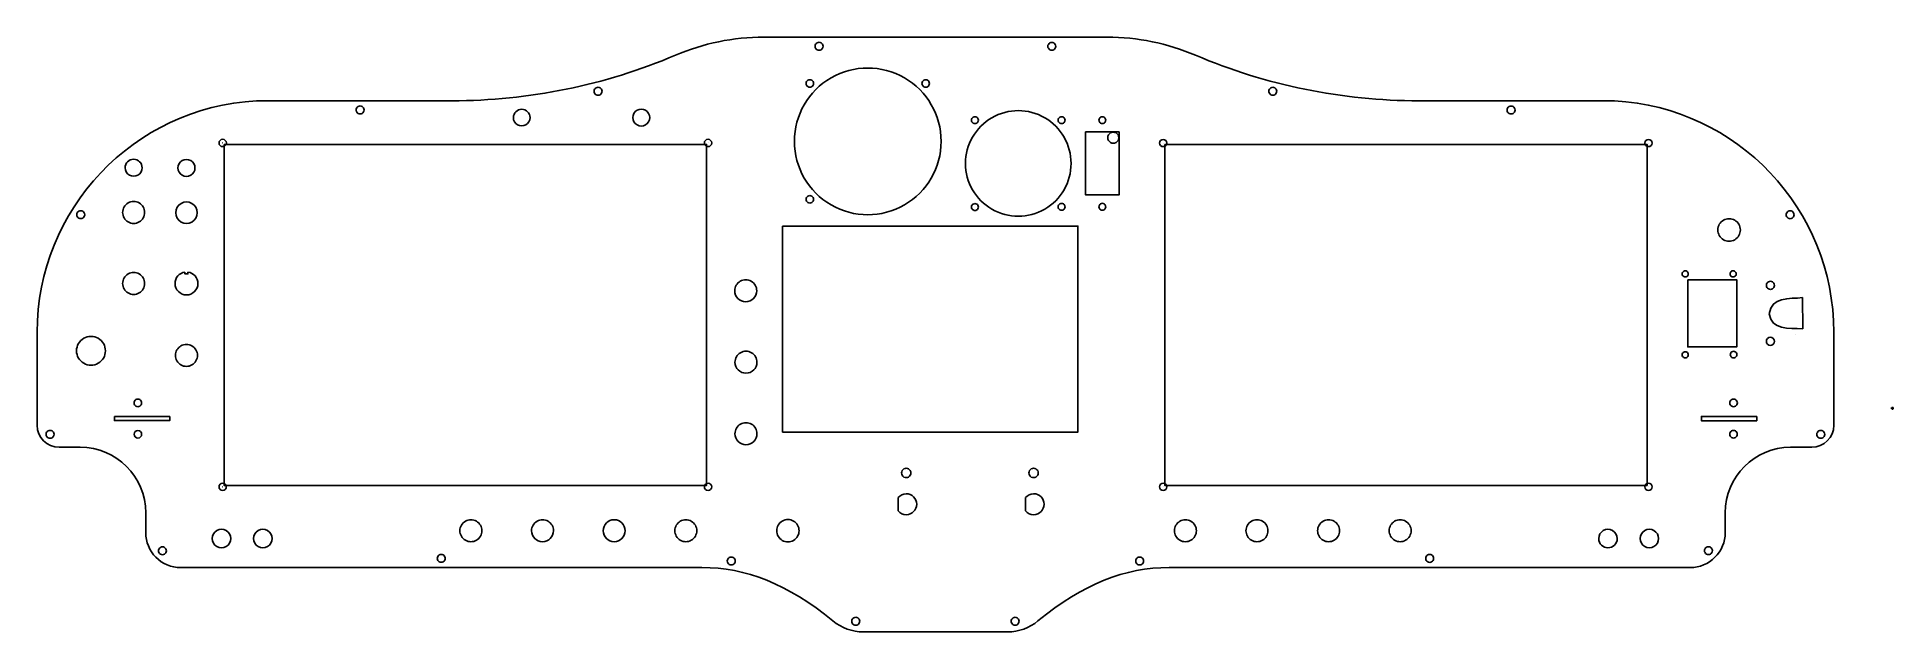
# Model space of a CAD drawing. Extents: x 0 to 1009, y 0 to 323.
import ezdxf

# ---------------------------------------------------------------- set-up
doc = ezdxf.new("R2010")
doc.units = 0
doc.layers.get('0').update_dxf_attribs({"linetype": 'CONTINUOUS'})

msp = doc.modelspace()

# ---------------------------------------------------------------- linework, layer by layer
at = {"color": 7}
for points in [[(581.641294, 323.411786), (395.133169, 323.411786)], [(225.639458, 288.805988), (119.332904, 288.805988)], [(857.441558, 288.805988), (751.135018, 288.805988)], [(0.119063, 162.945635), (0.119063, 112.446295)], [(976.6554, 112.446295), (976.6554, 162.945635)], [(1007.716795, 121.664592), (1008.510545, 121.664592), (1009.304295, 121.664592)], [(1007.716795, 121.664592), (1008.510545, 121.664592), (1009.304295, 121.664592)], [(1007.716795, 121.664592), (1008.510545, 121.664592), (1009.304295, 121.664592)], [(1007.716795, 121.664592), (1008.510545, 121.664592), (1009.304295, 121.664592)], [(1008.510545, 122.458342), (1008.510545, 121.664592), (1008.510545, 120.870842)], [(1008.510545, 122.458342), (1008.510545, 121.664592), (1008.510545, 120.870842)], [(1008.510545, 122.458342), (1008.510545, 121.664592), (1008.510545, 120.870842)], [(1008.510545, 122.458342), (1008.510545, 121.664592), (1008.510545, 120.870842)], [(12.119054, 100.446295), (23.563368, 100.446295)], [(953.211094, 100.446295), (964.655408, 100.446295)], [(59.131782, 64.877865), (59.131782, 54.080886)], [(917.64268, 54.080886), (917.64268, 64.877865)], [(78.129553, 35.083115), (361.396809, 35.083115)], [(615.377653, 35.083115), (898.644909, 35.083115)], [(449.206779, 0.119089), (527.56771, 0.119089)]]:
    msp.add_lwpolyline(points, dxfattribs=at)
at = {"color": 1}
for points in [[(427.306184, 318.422761)], [(553.785061, 318.405624)], [(307.176196, 294.01376)], [(422.11089, 298.235993)], [(485.10789, 298.234994)], [(673.905286, 293.996623)], [(177.842098, 283.811342)], [(803.39901, 283.789625)], [(268.018069, 279.66884)], [(333.113411, 279.66884)], [(511.726505, 278.289991)], [(558.824508, 278.289991)], [(580.959334, 278.295994)], [(100.730647, 265.04228)], [(100.849275, 265.101556)], [(100.908581, 265.101556)], [(100.938234, 265.04228)], [(101.754223, 265.088772), (363.977769, 265.088772), (363.977769, 79.765215), (101.754223, 79.765215)], [(102.958764, 265.876946)], [(364.529699, 265.042898)], [(364.648262, 265.102207)], [(364.707535, 265.102207)], [(364.737172, 265.042898)], [(366.756588, 265.878025)], [(491.470857, 266.746995)], [(569.947822, 271.908151), (588.170131, 271.908151), (588.170131, 237.685842), (569.947822, 237.685842)], [(588.016425, 268.736236)], [(611.911872, 265.023316)], [(612.028299, 265.081573)], [(612.086504, 265.081573)], [(612.115606, 265.023316)], [(612.966214, 265.088772), (875.189761, 265.088772), (875.189761, 79.765215), (612.966214, 79.765215)], [(614.098637, 265.843635)], [(875.71188, 265.023316)], [(875.828306, 265.081573)], [(875.886511, 265.081573)], [(875.915614, 265.023316)], [(877.898644, 265.843635)], [(57.19658, 252.412074)], [(85.903226, 252.325775)], [(562.099783, 254.738992)], [(422.11089, 235.242992)], [(26.00508, 226.902994)], [(58.54844, 228.107002)], [(87.132139, 227.981999)], [(511.726505, 231.069991)], [(558.824508, 231.190001)], [(580.959281, 231.195991)], [(955.086064, 226.881624)], [(925.865957, 218.603997)], [(897.582371, 194.721991)], [(923.582393, 194.721991)], [(58.54844, 189.504286)], [(391.256208, 185.550733)], [(897.305747, 191.517204), (923.91017, 191.517204), (923.91017, 155.006778), (897.305747, 155.006778)], [(942.194611, 190.684597)], [(959.798769, 164.899324)], [(37.2463, 152.907876)], [(942.194611, 160.243107)], [(87.255086, 150.402779)], [(391.375032, 146.698613)], [(897.582371, 150.721997)], [(923.942304, 150.846988)], [(56.901128, 124.581005)], [(920.132552, 124.581198)], [(42.131787, 117.185768), (72.222873, 117.185768), (72.222873, 114.93468), (42.131787, 114.93468)], [(934.761751, 117.200624), (904.671332, 117.200624), (904.671332, 114.920204), (934.761751, 114.920204)], [(9.34208, 107.500994)], [(56.918537, 107.539457)], [(391.36302, 107.846495)], [(920.115169, 107.53965)], [(971.749073, 107.480624)], [(475.053077, 86.494988)], [(544.29308, 86.494988)], [(100.724659, 78.142944)], [(100.843222, 78.202252)], [(100.902495, 78.202252)], [(100.932131, 78.142944)], [(102.951548, 78.97807)], [(364.529659, 78.142944)], [(364.648222, 78.202252)], [(364.707495, 78.202252)], [(364.737132, 78.142944)], [(366.756549, 78.97807)], [(472.501039, 75.182733)], [(541.742048, 75.182733)], [(611.911872, 78.123324)], [(612.028299, 78.181581)], [(612.086504, 78.181581)], [(612.115606, 78.123324)], [(614.098637, 78.943643)], [(875.711933, 78.123324)], [(875.828359, 78.181581)], [(875.886564, 78.181581)], [(875.915667, 78.123324)], [(877.898697, 78.943643)], [(105.327507, 50.855086)], [(127.844771, 50.855324)], [(241.847476, 55.083895)], [(280.790021, 55.083895)], [(319.732533, 55.083895)], [(358.675046, 55.083895)], [(414.251625, 55.099982)], [(630.207925, 55.083895)], [(669.116995, 55.083895)], [(708.026117, 55.083895)], [(746.93516, 55.083895)], [(858.924202, 50.839105)], [(881.441812, 50.83982)], [(70.375904, 44.173008)], [(910.687076, 44.266353)], [(221.906904, 40.072998)], [(379.541061, 38.650677)], [(601.522059, 38.650624)], [(759.155068, 40.061621)], [(447.210074, 5.872983)], [(533.853072, 5.872612)]]:
    msp.add_lwpolyline(points, close=True, dxfattribs=at)
for points in [[(100.967872, 265.879538), (100.960452, 265.879538)], [(364.766794, 265.880618), (364.759378, 265.880618)], [(612.144695, 265.846182), (612.137412, 265.846182)], [(875.944703, 265.846182), (875.93742, 265.846182)], [(82.086768, 195.675147), (82.086768, 194.722192), (80.474656, 194.722192), (80.474656, 195.675673)], [(959.798769, 164.899324), (959.637876, 181.816888)], [(100.961754, 78.980663), (100.954338, 78.980663)], [(364.766754, 78.980663), (364.759338, 78.980663)], [(537.324274, 73.08342), (537.324274, 65.91495)], [(612.144695, 78.94619), (612.137412, 78.94619)], [(875.944756, 78.94619), (875.937473, 78.94619)]]:
    msp.add_lwpolyline(points, dxfattribs=at)
at = {"color": 7}
for points in [[(405.286766, 220.702124), (565.775499, 220.702124), (565.775499, 108.741387), (405.286766, 108.741387)], [(906.505442, 194.88281)], [(956.001866, 161.668113), (956.001866, 161.668113), (956.001866, 161.668113), (956.001866, 161.668113), (956.001866, 161.668113), (956.001866, 161.668113)]]:
    msp.add_lwpolyline(points, close=True, dxfattribs=at)
for points in [[(395.133169, 323.411786), (378.598541, 323.411785), (362.234401, 320.070692), (347.023134, 313.589083)], [(629.751328, 313.589083), (614.540061, 320.070692), (598.175921, 323.411785), (581.641294, 323.411786)], [(225.639458, 288.805988), (267.35703, 288.805988), (308.644457, 297.235707), (347.023134, 313.589083)], [(629.751328, 313.589083), (668.13001, 297.235705), (709.417441, 288.805987), (751.135018, 288.805988)], [(119.332904, 288.805988), (52.472794, 285.176772), (0.119062, 229.904171), (0.119062, 162.945634)], [(976.6554, 162.945634), (976.6554, 229.904171), (924.301669, 285.176772), (857.441558, 288.805988)], [(0.119062, 112.446295), (0.119063, 105.818881), (5.491641, 100.446299), (12.119054, 100.446295)], [(964.655408, 100.446295), (971.282822, 100.446299), (976.6554, 105.818881), (976.6554, 112.446295)], [(59.131782, 64.877865), (59.131785, 84.521762), (43.207265, 100.446289), (23.563368, 100.446295)], [(953.211094, 100.446295), (933.567198, 100.446289), (917.642677, 84.521762), (917.64268, 64.877865)], [(59.131782, 54.080886), (59.131779, 49.042363), (61.133323, 44.210204), (64.696097, 40.64743)], [(912.078366, 40.64743), (915.64114, 44.210204), (917.642684, 49.042363), (917.64268, 54.080886)], [(64.696097, 40.64743), (68.258871, 37.084656), (73.09103, 35.083112), (78.129553, 35.083115)], [(898.644909, 35.083115), (903.683432, 35.083112), (908.515592, 37.084656), (912.078366, 40.64743)], [(361.396809, 35.083115), (385.203541, 35.083115), (408.108388, 26.275903), (432.657515, 6.056868)], [(544.116948, 6.056868), (568.666074, 26.275903), (591.570921, 35.083115), (615.377653, 35.083115)], [(432.657515, 6.056868), (437.318327, 2.21815), (443.168656, 0.119086), (449.206779, 0.119089)], [(527.56771, 0.119089), (533.605824, 0.119092), (539.456143, 2.218155), (544.116948, 6.056868)]]:
    msp.add_open_spline(points, degree=3, dxfattribs=at)
at = {"color": 1}
for points in [[(424.051747, 320.302637), (423.379815, 319.914505), (422.967141, 319.19749), (422.969796, 318.422761)], [(422.969796, 318.422761), (422.967141, 317.648031), (423.379815, 316.931016), (424.051747, 316.542885)], [(426.224233, 320.302637), (425.552301, 320.690768), (424.723679, 320.690768), (424.051747, 320.302637)], [(424.051747, 316.542885), (424.723679, 316.154753), (425.552301, 316.154753), (426.224233, 316.542885)], [(427.306184, 318.422761), (427.308839, 319.19749), (426.896165, 319.914505), (426.224233, 320.302637)], [(426.224233, 316.542885), (426.896165, 316.931016), (427.308839, 317.648031), (427.306184, 318.422761)], [(550.551269, 320.27309), (549.88343, 319.887423), (549.473597, 319.175034), (549.47693, 318.405624)], [(549.47693, 318.405624), (549.473597, 317.636214), (549.88343, 316.923825), (550.551269, 316.538158)], [(552.710722, 320.27309), (552.042883, 320.658758), (551.219108, 320.658758), (550.551269, 320.27309)], [(550.551269, 316.538158), (551.219108, 316.15249), (552.042883, 316.15249), (552.710722, 316.538158)], [(553.785061, 318.405624), (553.788394, 319.175034), (553.378562, 319.887423), (552.710722, 320.27309)], [(552.710722, 316.538158), (553.378562, 316.923825), (553.788394, 317.636214), (553.785061, 318.405624)], [(431.657092, 301.280489), (443.994721, 308.403622), (459.195307, 308.403622), (471.532936, 301.280489)], [(303.921759, 295.893636), (303.249827, 295.505505), (302.837153, 294.78849), (302.839808, 294.01376)], [(302.839808, 294.01376), (302.837153, 293.239031), (303.249827, 292.522016), (303.921759, 292.133884)], [(306.094245, 295.893636), (305.422313, 296.281768), (304.593691, 296.281768), (303.921759, 295.893636)], [(307.176196, 294.01376), (307.178851, 294.78849), (306.766177, 295.505505), (306.094245, 295.893636)], [(306.094245, 292.133884), (306.766177, 292.522016), (307.178851, 293.239031), (307.176196, 294.01376)], [(411.71917, 266.746995), (411.71917, 280.993262), (419.319463, 294.157355), (431.657092, 301.280489)], [(418.067082, 298.235993), (418.067082, 298.958349), (418.452455, 299.625835), (419.078034, 299.987013)], [(419.078034, 296.484973), (418.452455, 296.846151), (418.067082, 297.513636), (418.067082, 298.235993)], [(419.078034, 299.987013), (419.703613, 300.348191), (420.474359, 300.348191), (421.099938, 299.987013)], [(421.099938, 296.484973), (420.474359, 296.123795), (419.703613, 296.123795), (419.078034, 296.484973)], [(421.099938, 299.987013), (421.725517, 299.625835), (422.11089, 298.958349), (422.11089, 298.235993)], [(422.11089, 298.235993), (422.11089, 297.513636), (421.725517, 296.846151), (421.099938, 296.484973)], [(471.532936, 301.280489), (483.870565, 294.157355), (491.470857, 280.993262), (491.470857, 266.746995)], [(481.064083, 298.234994), (481.064083, 298.95735), (481.449456, 299.624835), (482.075035, 299.986014)], [(482.075035, 296.483974), (481.449456, 296.845152), (481.064083, 297.512637), (481.064083, 298.234994)], [(482.075035, 299.986014), (482.700614, 300.347192), (483.471359, 300.347192), (484.096939, 299.986014)], [(484.096939, 296.483974), (483.471359, 296.122795), (482.700614, 296.122795), (482.075035, 296.483974)], [(484.096939, 299.986014), (484.722518, 299.624835), (485.10789, 298.95735), (485.10789, 298.234994)], [(485.10789, 298.234994), (485.10789, 297.512637), (484.722518, 296.845152), (484.096939, 296.483974)], [(670.671494, 295.86409), (670.003654, 295.478423), (669.593822, 294.766033), (669.597155, 293.996623)], [(669.597155, 293.996623), (669.593822, 293.227214), (670.003654, 292.514824), (670.671494, 292.129157)], [(672.830947, 295.86409), (672.163108, 296.249757), (671.339333, 296.249757), (670.671494, 295.86409)], [(673.905286, 293.996623), (673.908618, 294.766033), (673.498786, 295.478423), (672.830947, 295.86409)], [(672.830947, 292.129157), (673.498786, 292.514824), (673.908618, 293.227214), (673.905286, 293.996623)], [(174.589364, 285.690074), (173.918254, 285.30245), (173.505176, 284.58617), (173.505902, 283.811342)], [(173.505902, 283.811342), (173.505176, 283.036515), (173.918254, 282.320234), (174.589364, 281.932611)], [(176.758636, 285.690074), (176.087526, 286.077697), (175.260474, 286.077697), (174.589364, 285.690074)], [(177.842098, 283.811342), (177.842824, 284.58617), (177.429746, 285.30245), (176.758636, 285.690074)], [(176.758636, 281.932611), (177.429746, 282.320234), (177.842824, 283.036515), (177.842098, 283.811342)], [(258.953445, 279.66884), (258.953445, 282.171967), (260.98263, 284.201152), (263.485757, 284.201152)], [(263.485757, 284.201152), (265.988884, 284.201152), (268.018069, 282.171967), (268.018069, 279.66884)], [(303.921759, 292.133884), (304.593691, 291.745753), (305.422313, 291.745753), (306.094245, 292.133884)], [(323.873411, 279.66884), (323.873411, 281.319408), (324.753978, 282.844594), (326.183411, 283.669878)], [(326.183411, 283.669878), (327.612844, 284.495162), (329.373978, 284.495162), (330.803411, 283.669878)], [(330.803411, 283.669878), (332.232844, 282.844594), (333.113411, 281.319408), (333.113411, 279.66884)], [(519.050109, 279.593733), (527.929852, 284.720455), (538.870148, 284.720455), (547.749891, 279.593733)], [(670.671494, 292.129157), (671.339333, 291.74349), (672.163108, 291.74349), (672.830947, 292.129157)], [(800.165218, 285.657092), (799.497379, 285.271425), (799.087547, 284.559035), (799.090879, 283.789625)], [(799.090879, 283.789625), (799.087547, 283.020216), (799.497379, 282.307826), (800.165218, 281.922159)], [(802.324671, 285.657092), (801.656832, 286.042759), (800.833057, 286.042759), (800.165218, 285.657092)], [(803.39901, 283.789625), (803.402343, 284.559035), (802.992511, 285.271425), (802.324671, 285.657092)], [(802.324671, 281.922159), (802.992511, 282.307826), (803.402343, 283.020216), (803.39901, 283.789625)], [(174.589364, 281.932611), (175.260474, 281.544988), (176.087526, 281.544988), (176.758636, 281.932611)], [(261.219601, 275.743743), (259.817299, 276.553363), (258.953445, 278.049601), (258.953445, 279.66884)], [(265.751913, 275.743743), (264.349611, 274.934123), (262.621903, 274.934123), (261.219601, 275.743743)], [(268.018069, 279.66884), (268.018069, 278.049601), (267.154215, 276.553363), (265.751913, 275.743743)], [(326.183411, 275.667803), (324.753978, 276.493087), (323.873411, 278.018273), (323.873411, 279.66884)], [(330.803411, 275.667803), (329.373978, 274.842519), (327.612844, 274.842519), (326.183411, 275.667803)], [(333.113411, 279.66884), (333.113411, 278.018273), (332.232844, 276.493087), (330.803411, 275.667803)], [(504.700217, 254.738992), (504.700217, 264.992437), (510.170365, 274.46701), (519.050109, 279.593733)], [(507.97745, 278.289991), (507.97745, 278.959695), (508.334733, 279.578527), (508.914714, 279.913379)], [(508.914714, 276.666602), (508.334733, 277.001454), (507.97745, 277.620287), (507.97745, 278.289991)], [(508.914714, 279.913379), (509.494695, 280.248232), (510.20926, 280.248232), (510.789241, 279.913379)], [(510.789241, 276.666602), (510.20926, 276.33175), (509.494695, 276.33175), (508.914714, 276.666602)], [(510.789241, 279.913379), (511.369222, 279.578527), (511.726505, 278.959695), (511.726505, 278.289991)], [(511.726505, 278.289991), (511.726505, 277.620287), (511.369222, 277.001454), (510.789241, 276.666602)], [(547.749891, 279.593733), (556.629635, 274.46701), (562.099783, 264.992437), (562.099783, 254.738992)], [(555.075453, 278.289991), (555.075453, 278.959695), (555.432736, 279.578527), (556.012717, 279.913379)], [(556.012717, 276.666602), (555.432736, 277.001454), (555.075453, 277.620287), (555.075453, 278.289991)], [(556.012717, 279.913379), (556.592697, 280.248232), (557.307263, 280.248232), (557.887244, 279.913379)], [(557.887244, 276.666602), (557.307263, 276.33175), (556.592697, 276.33175), (556.012717, 276.666602)], [(557.887244, 279.913379), (558.467225, 279.578527), (558.824508, 278.959695), (558.824508, 278.289991)], [(558.824508, 278.289991), (558.824508, 277.620287), (558.467225, 277.001454), (557.887244, 276.666602)], [(577.212721, 278.295994), (577.212721, 278.965262), (577.569771, 279.583691), (578.149374, 279.918325)], [(578.149374, 276.673663), (577.569771, 277.008297), (577.212721, 277.626726), (577.212721, 278.295994)], [(578.149374, 279.918325), (578.728977, 280.252959), (579.443078, 280.252959), (580.022681, 279.918325)], [(580.022681, 276.673663), (579.443078, 276.339029), (578.728977, 276.339029), (578.149374, 276.673663)], [(580.022681, 279.918325), (580.602284, 279.583691), (580.959334, 278.965262), (580.959334, 278.295994)], [(580.959334, 278.295994), (580.959334, 277.626726), (580.602284, 277.008297), (580.022681, 276.673663)], [(800.165218, 281.922159), (800.833057, 281.536492), (801.656832, 281.536492), (802.324671, 281.922159)], [(98.973383, 265.876946), (98.973382, 266.40515), (99.183326, 266.911721), (99.557028, 267.285218)], [(99.55703, 264.468679), (99.183328, 264.842174), (98.973384, 265.348743), (98.973383, 265.876946)], [(99.557028, 267.285218), (99.930731, 267.658714), (100.43758, 267.868542), (100.966075, 267.868541)], [(100.966075, 263.885357), (100.437581, 263.885356), (99.930732, 264.095183), (99.55703, 264.468679)], [(100.966075, 267.868541), (101.49457, 267.868541), (102.001419, 267.658713), (102.37512, 267.285217)], [(102.958764, 265.876946), (102.958763, 264.777022), (102.066606, 263.885357), (100.966075, 263.885357)], [(102.37512, 267.285217), (102.748822, 266.91172), (102.958765, 266.40515), (102.958764, 265.876946)], [(362.773404, 265.878025), (362.773403, 266.40652), (362.983231, 266.91337), (363.356727, 267.287073)], [(363.356729, 264.468981), (362.983233, 264.842682), (362.773405, 265.349531), (362.773404, 265.878025)], [(363.356727, 267.287073), (363.730224, 267.660776), (364.236794, 267.870719), (364.764998, 267.870718)], [(364.764998, 263.885337), (364.236795, 263.885337), (363.730226, 264.095279), (363.356729, 264.468981)], [(364.764998, 267.870718), (365.293201, 267.870718), (365.79977, 267.660775), (366.173266, 267.287072)], [(366.756588, 265.878025), (366.756587, 264.777494), (365.864922, 263.885337), (364.764998, 263.885337)], [(366.173266, 267.287072), (366.546762, 266.913369), (366.756589, 266.40652), (366.756588, 265.878025)], [(431.657092, 232.213502), (419.319463, 239.336635), (411.71917, 252.500728), (411.71917, 266.746995)], [(491.470857, 266.746995), (491.470857, 252.500728), (483.870565, 239.336635), (471.532936, 232.213502)], [(582.016425, 268.736236), (582.016425, 269.808033), (582.588221, 270.798414), (583.516425, 271.334312)], [(583.516425, 266.13816), (582.588221, 266.674058), (582.016425, 267.664439), (582.016425, 268.736236)], [(583.516425, 271.334312), (584.444628, 271.870211), (585.588222, 271.870211), (586.516425, 271.334312)], [(586.516425, 266.13816), (585.588222, 265.602261), (584.444628, 265.602261), (583.516425, 266.13816)], [(586.516425, 271.334312), (587.444628, 270.798414), (588.016425, 269.808033), (588.016425, 268.736236)], [(588.016425, 268.736236), (588.016425, 267.664439), (587.444628, 266.674058), (586.516425, 266.13816)], [(610.187222, 265.843635), (610.187221, 266.36276), (610.393268, 266.860623), (610.760035, 267.2277)], [(610.760037, 264.459574), (610.393271, 264.82665), (610.187223, 265.324511), (610.187222, 265.843635)], [(610.760035, 267.2277), (611.126802, 267.594777), (611.624244, 267.800998), (612.142931, 267.800997)], [(612.142931, 263.886279), (611.624245, 263.886278), (611.126804, 264.092499), (610.760037, 264.459574)], [(612.142931, 267.800997), (612.661617, 267.800997), (613.159059, 267.594776), (613.525825, 267.227699)], [(614.098637, 265.843635), (614.098635, 264.762617), (613.223036, 263.886279), (612.142931, 263.886279)], [(613.525825, 267.227699), (613.892591, 266.860622), (614.098637, 266.36276), (614.098637, 265.843635)], [(873.98723, 265.843635), (873.987229, 266.36276), (874.193276, 266.860623), (874.560043, 267.2277)], [(874.560045, 264.459574), (874.193278, 264.82665), (873.987231, 265.324511), (873.98723, 265.843635)], [(874.560043, 267.2277), (874.92681, 267.594777), (875.424252, 267.800998), (875.942939, 267.800997)], [(875.942939, 263.886279), (875.424253, 263.886278), (874.926811, 264.092499), (874.560045, 264.459574)], [(875.942939, 267.800997), (876.461625, 267.800997), (876.959067, 267.594776), (877.325833, 267.227699)], [(877.898644, 265.843635), (877.898643, 264.762617), (877.023044, 263.886279), (875.942939, 263.886279)], [(877.325833, 267.227699), (877.692599, 266.860622), (877.898645, 266.36276), (877.898644, 265.843635)], [(47.950488, 252.412074), (47.950488, 254.965311), (50.020296, 257.035119), (52.573534, 257.035119)], [(50.262011, 248.408399), (48.831636, 249.234227), (47.950488, 250.760419), (47.950488, 252.412074)], [(52.573534, 257.035119), (55.126771, 257.035119), (57.196579, 254.965311), (57.19658, 252.412074)], [(57.19658, 252.412074), (57.19658, 250.760419), (56.315432, 249.234227), (54.885057, 248.408399)], [(76.657134, 252.325775), (76.657134, 253.97743), (77.538282, 255.503622), (78.968657, 256.32945)], [(78.968657, 248.3221), (77.538282, 249.147928), (76.657134, 250.67412), (76.657134, 252.325775)], [(78.968657, 256.32945), (80.399032, 257.155277), (82.161327, 257.155277), (83.591703, 256.32945)], [(83.591703, 256.32945), (85.022078, 255.503622), (85.903226, 253.97743), (85.903226, 252.325775)], [(85.903226, 252.325775), (85.903226, 250.67412), (85.022078, 249.147928), (83.591703, 248.3221)], [(519.050109, 229.884251), (510.170365, 235.010973), (504.700217, 244.485547), (504.700217, 254.738992)], [(562.099783, 254.738992), (562.099783, 244.485547), (556.629635, 235.010973), (547.749891, 229.884251)], [(54.885057, 248.408399), (53.454681, 247.582572), (51.692386, 247.582572), (50.262011, 248.408399)], [(83.591703, 248.3221), (82.161327, 247.496273), (80.399032, 247.496273), (78.968657, 248.3221)], [(46.598628, 228.107002), (46.598628, 230.24163), (47.737439, 232.214108), (49.586081, 233.281422)], [(49.586081, 233.281422), (51.434723, 234.348736), (53.712344, 234.348736), (55.560987, 233.281422)], [(55.560987, 233.281422), (57.409629, 232.214108), (58.54844, 230.24163), (58.54844, 228.107002)], [(75.428221, 227.981999), (75.428221, 230.072705), (76.543598, 232.004597), (78.3542, 233.04995)], [(78.3542, 233.04995), (80.164803, 234.095303), (82.395557, 234.095303), (84.20616, 233.04995)], [(84.20616, 233.04995), (86.016762, 232.004597), (87.132139, 230.072705), (87.132139, 227.981999)], [(418.067082, 235.242992), (418.067082, 235.965348), (418.452455, 236.632833), (419.078034, 236.994012)], [(419.078034, 233.491972), (418.452455, 233.85315), (418.067082, 234.520635), (418.067082, 235.242992)], [(419.078034, 236.994012), (419.703613, 237.35519), (420.474359, 237.35519), (421.099938, 236.994012)], [(421.099938, 233.491972), (420.474359, 233.130793), (419.703613, 233.130793), (419.078034, 233.491972)], [(421.099938, 236.994012), (421.725517, 236.632833), (422.11089, 235.965348), (422.11089, 235.242992)], [(422.11089, 235.242992), (422.11089, 234.520635), (421.725517, 233.85315), (421.099938, 233.491972)], [(471.532936, 232.213502), (459.195307, 225.090368), (443.994721, 225.090368), (431.657092, 232.213502)], [(507.97745, 231.069991), (507.97745, 231.739695), (508.334733, 232.358528), (508.914714, 232.69338)], [(508.914714, 232.69338), (509.494695, 233.028232), (510.20926, 233.028232), (510.789241, 232.69338)], [(510.789241, 232.69338), (511.369222, 232.358528), (511.726505, 231.739695), (511.726505, 231.069991)], [(555.075453, 231.190001), (555.075453, 231.859705), (555.432736, 232.478537), (556.012717, 232.813389)], [(556.012717, 232.813389), (556.592697, 233.148241), (557.307263, 233.148241), (557.887244, 232.813389)], [(557.887244, 232.813389), (558.467225, 232.478537), (558.824508, 231.859705), (558.824508, 231.190001)], [(577.212668, 231.195991), (577.212668, 231.865259), (577.569718, 232.483688), (578.149321, 232.818322)], [(578.149321, 232.818322), (578.728924, 233.152956), (579.443025, 233.152956), (580.022628, 232.818322)], [(580.022628, 232.818322), (580.602231, 232.483688), (580.959281, 231.865259), (580.959281, 231.195991)], [(22.75296, 228.780607), (22.082154, 228.393317), (21.66892, 227.677575), (21.66892, 226.902994)], [(21.66892, 226.902994), (21.66892, 226.128414), (22.082154, 225.412672), (22.75296, 225.025381)], [(24.92104, 228.780607), (24.250234, 229.167898), (23.423766, 229.167898), (22.75296, 228.780607)], [(22.75296, 225.025381), (23.423766, 224.638091), (24.250234, 224.638091), (24.92104, 225.025381)], [(26.00508, 226.902994), (26.00508, 227.677575), (25.591846, 228.393317), (24.92104, 228.780607)], [(24.92104, 225.025381), (25.591846, 225.412672), (26.00508, 226.128414), (26.00508, 226.902994)], [(49.586081, 222.932582), (47.737439, 223.999896), (46.598628, 225.972374), (46.598628, 228.107002)], [(55.560987, 222.932582), (53.712344, 221.865268), (51.434723, 221.865268), (49.586081, 222.932582)], [(58.54844, 228.107002), (58.54844, 225.972374), (57.409629, 223.999896), (55.560987, 222.932582)], [(78.3542, 222.914049), (76.543598, 223.959402), (75.428221, 225.891294), (75.428221, 227.981999)], [(84.20616, 222.914049), (82.395557, 221.868696), (80.164803, 221.868696), (78.3542, 222.914049)], [(87.132139, 227.981999), (87.132139, 225.891294), (86.016762, 223.959402), (84.20616, 222.914049)], [(508.914714, 229.446603), (508.334733, 229.781455), (507.97745, 230.400287), (507.97745, 231.069991)], [(510.789241, 229.446603), (510.20926, 229.111751), (509.494695, 229.111751), (508.914714, 229.446603)], [(511.726505, 231.069991), (511.726505, 230.400287), (511.369222, 229.781455), (510.789241, 229.446603)], [(547.749891, 229.884251), (538.870148, 224.757528), (527.929852, 224.757528), (519.050109, 229.884251)], [(556.012717, 229.566613), (555.432736, 229.901465), (555.075453, 230.520297), (555.075453, 231.190001)], [(557.887244, 229.566613), (557.307263, 229.23176), (556.592697, 229.23176), (556.012717, 229.566613)], [(558.824508, 231.190001), (558.824508, 230.520297), (558.467225, 229.901465), (557.887244, 229.566613)], [(578.149321, 229.57366), (577.569718, 229.908294), (577.212668, 230.526723), (577.212668, 231.195991)], [(580.022628, 229.57366), (579.443025, 229.239026), (578.728924, 229.239026), (578.149321, 229.57366)], [(580.959281, 231.195991), (580.959281, 230.526723), (580.602231, 229.908294), (580.022628, 229.57366)], [(913.618024, 218.603997), (913.618024, 220.791879), (914.785245, 222.813566), (916.680007, 223.907508)], [(916.680007, 223.907508), (918.574769, 225.001449), (920.909212, 225.001449), (922.803974, 223.907508)], [(922.803974, 223.907508), (924.698735, 222.813566), (925.865957, 220.791879), (925.865957, 218.603997)], [(951.852272, 228.74909), (951.184432, 228.363423), (950.7746, 227.651034), (950.777933, 226.881624)], [(950.777933, 226.881624), (950.7746, 226.112214), (951.184432, 225.399825), (951.852272, 225.014157)], [(954.011725, 228.74909), (953.343886, 229.134757), (952.520111, 229.134757), (951.852272, 228.74909)], [(951.852272, 225.014157), (952.520111, 224.62849), (953.343886, 224.62849), (954.011725, 225.014157)], [(955.086064, 226.881624), (955.089397, 227.651034), (954.679564, 228.363423), (954.011725, 228.74909)], [(954.011725, 225.014157), (954.679564, 225.399825), (955.089397, 226.112214), (955.086064, 226.881624)], [(916.680007, 213.300486), (914.785245, 214.394427), (913.618024, 216.416114), (913.618024, 218.603997)], [(922.803974, 213.300486), (920.909212, 212.206544), (918.574769, 212.206544), (916.680007, 213.300486)], [(925.865957, 218.603997), (925.865957, 216.416114), (924.698735, 214.394427), (922.803974, 213.300486)], [(46.598628, 189.504286), (46.598628, 191.638914), (47.737439, 193.611392), (49.586081, 194.678706)], [(49.586081, 194.678706), (51.434723, 195.74602), (53.712344, 195.74602), (55.560987, 194.678706)], [(55.560987, 194.678706), (57.409629, 193.611392), (58.54844, 191.638914), (58.54844, 189.504286)], [(80.474656, 195.675673), (77.377443, 195.271054), (75.060395, 192.631658), (75.059416, 189.507064)], [(87.500952, 189.507064), (87.499778, 192.631105), (85.183363, 195.270069), (82.086768, 195.675147)], [(382.293849, 190.725153), (384.142492, 191.792468), (386.420113, 191.792468), (388.268755, 190.725153)], [(894.261634, 194.721991), (894.261634, 195.315183), (894.578099, 195.863316), (895.091818, 196.159912)], [(895.091818, 193.284069), (894.578099, 193.580665), (894.261634, 194.128798), (894.261634, 194.721991)], [(895.091818, 196.159912), (895.605538, 196.456509), (896.238467, 196.456509), (896.752187, 196.159912)], [(896.752187, 193.284069), (896.238467, 192.987473), (895.605538, 192.987473), (895.091818, 193.284069)], [(896.752187, 196.159912), (897.265907, 195.863316), (897.582371, 195.315183), (897.582371, 194.721991)], [(897.582371, 194.721991), (897.582371, 194.128798), (897.265907, 193.580665), (896.752187, 193.284069)], [(920.261656, 194.721991), (920.261656, 195.315183), (920.578121, 195.863316), (921.09184, 196.159912)], [(921.09184, 193.284069), (920.578121, 193.580665), (920.261656, 194.128798), (920.261656, 194.721991)], [(921.09184, 196.159912), (921.60556, 196.456509), (922.238489, 196.456509), (922.752209, 196.159912)], [(922.752209, 193.284069), (922.238489, 192.987473), (921.60556, 192.987473), (921.09184, 193.284069)], [(922.752209, 196.159912), (923.265929, 195.863316), (923.582393, 195.315183), (923.582393, 194.721991)], [(923.582393, 194.721991), (923.582393, 194.128798), (923.265929, 193.580665), (922.752209, 193.284069)], [(49.586081, 184.329865), (47.737439, 185.39718), (46.598628, 187.369657), (46.598628, 189.504286)], [(55.560987, 184.329865), (53.712344, 183.262551), (51.434723, 183.262551), (49.586081, 184.329865)], [(58.54844, 189.504286), (58.54844, 187.369657), (57.409629, 185.39718), (55.560987, 184.329865)], [(75.059416, 189.507064), (75.059431, 186.070249), (77.844547, 183.284161), (81.280172, 183.284135)], [(81.280172, 183.284135), (84.715807, 183.284148), (87.500937, 186.07024), (87.500952, 189.507064)], [(379.306397, 185.550733), (379.306397, 187.685362), (380.445207, 189.657839), (382.293849, 190.725153)], [(385.281302, 179.575828), (381.981453, 179.575828), (379.306397, 182.250884), (379.306397, 185.550733)], [(391.256208, 185.550733), (391.256208, 182.250884), (388.581151, 179.575828), (385.281302, 179.575828)], [(388.268755, 190.725153), (390.117397, 189.657839), (391.256208, 187.685362), (391.256208, 185.550733)], [(940.289356, 187.384597), (939.896363, 188.06528), (939.896363, 188.903915), (940.289356, 189.584597)], [(940.289356, 189.584597), (940.682348, 190.26528), (941.408627, 190.684597), (942.194611, 190.684597)], [(942.194611, 186.284597), (941.408627, 186.284597), (940.682348, 186.703915), (940.289356, 187.384597)], [(959.637876, 181.816888), (952.496243, 181.038008), (942.600244, 182.556769), (941.596468, 172.976577)], [(942.194611, 190.684597), (942.980596, 190.684597), (943.706875, 190.26528), (944.099867, 189.584597)], [(944.099867, 187.384597), (943.706875, 186.703915), (942.980596, 186.284597), (942.194611, 186.284597)], [(944.099867, 189.584597), (944.492859, 188.903915), (944.492859, 188.06528), (944.099867, 187.384597)], [(941.596468, 172.976577), (942.989737, 164.054457), (951.827059, 165.248495), (959.798769, 164.899324)], [(21.536677, 152.907876), (21.536677, 155.71413), (23.033795, 158.307215), (25.464082, 159.710342)], [(25.464082, 146.105409), (23.033795, 147.508536), (21.536677, 150.101622), (21.536677, 152.907876)], [(25.464082, 159.710342), (27.89437, 161.113469), (30.888607, 161.113469), (33.318894, 159.710342)], [(33.318894, 159.710342), (35.749181, 158.307215), (37.2463, 155.71413), (37.2463, 152.907876)], [(37.2463, 152.907876), (37.2463, 150.101622), (35.749181, 147.508536), (33.318894, 146.105409)], [(75.305274, 150.402779), (75.305274, 152.537408), (76.444085, 154.509886), (78.292727, 155.5772)], [(78.292727, 155.5772), (80.141369, 156.644514), (82.418991, 156.644514), (84.267633, 155.5772)], [(84.267633, 155.5772), (86.116275, 154.509886), (87.255086, 152.537408), (87.255086, 150.402779)], [(379.425221, 146.698613), (379.425221, 148.833241), (380.564032, 150.805719), (382.412674, 151.873033)], [(382.412674, 151.873033), (384.261316, 152.940347), (386.538937, 152.940347), (388.38758, 151.873033)], [(388.38758, 151.873033), (390.236222, 150.805719), (391.375032, 148.833241), (391.375032, 146.698613)], [(894.261634, 150.721997), (894.261634, 151.315189), (894.578099, 151.863322), (895.091818, 152.159918)], [(895.091818, 152.159918), (895.605538, 152.456515), (896.238467, 152.456515), (896.752187, 152.159918)], [(896.752187, 152.159918), (897.265907, 151.863322), (897.582371, 151.315189), (897.582371, 150.721997)], [(920.39096, 150.846988), (920.39096, 151.481375), (920.729401, 152.067572), (921.278796, 152.384766)], [(921.278796, 152.384766), (921.828191, 152.701959), (922.505073, 152.701959), (923.054468, 152.384766)], [(923.054468, 152.384766), (923.603863, 152.067572), (923.942304, 151.481375), (923.942304, 150.846988)], [(939.994612, 158.043107), (939.994612, 159.258134), (940.979585, 160.243107), (942.194611, 160.243107)], [(942.194611, 155.843107), (940.979585, 155.843108), (939.994612, 156.828081), (939.994612, 158.043107)], [(942.194611, 160.243107), (943.409638, 160.243107), (944.394611, 159.258134), (944.394611, 158.043107)], [(944.394611, 158.043107), (944.394611, 156.828081), (943.409638, 155.843108), (942.194611, 155.843107)], [(33.318894, 146.105409), (30.888607, 144.702282), (27.89437, 144.702282), (25.464082, 146.105409)], [(78.292727, 145.228359), (76.444085, 146.295673), (75.305274, 148.268151), (75.305274, 150.402779)], [(84.267633, 145.228359), (82.418991, 144.161045), (80.141369, 144.161045), (78.292727, 145.228359)], [(87.255086, 150.402779), (87.255086, 148.268151), (86.116275, 146.295673), (84.267633, 145.228359)], [(385.400127, 140.723708), (382.100278, 140.723708), (379.425221, 143.398764), (379.425221, 146.698613)], [(391.375032, 146.698613), (391.375032, 143.398764), (388.699976, 140.723708), (385.400127, 140.723708)], [(895.091818, 149.284075), (894.578099, 149.580671), (894.261634, 150.128804), (894.261634, 150.721997)], [(896.752187, 149.284075), (896.238467, 148.987479), (895.605538, 148.987479), (895.091818, 149.284075)], [(897.582371, 150.721997), (897.582371, 150.128804), (897.265907, 149.580671), (896.752187, 149.284075)], [(921.278796, 149.309211), (920.729401, 149.626405), (920.39096, 150.212602), (920.39096, 150.846988)], [(923.054468, 149.309211), (922.505073, 148.992018), (921.828191, 148.992018), (921.278796, 149.309211)], [(923.942304, 150.846988), (923.942304, 150.212602), (923.603863, 149.626405), (923.054468, 149.309211)], [(52.807727, 124.581005), (52.807727, 125.31222), (53.197826, 125.987891), (53.831077, 126.353499)], [(53.831077, 122.80851), (53.197826, 123.174118), (52.807727, 123.849789), (52.807727, 124.581005)], [(53.831077, 126.353499), (54.464328, 126.719107), (55.244526, 126.719107), (55.877778, 126.353499)], [(55.877778, 122.80851), (55.244526, 122.442902), (54.464328, 122.442902), (53.831077, 122.80851)], [(55.877778, 126.353499), (56.511029, 125.987891), (56.901128, 125.31222), (56.901128, 124.581005)], [(56.901128, 124.581005), (56.901128, 123.849789), (56.511029, 123.174118), (55.877778, 122.80851)], [(921.155902, 126.353692), (920.522651, 125.988084), (920.132552, 125.312413), (920.132552, 124.581198)], [(920.132552, 124.581198), (920.132552, 123.849982), (920.522651, 123.174311), (921.155902, 122.808703)], [(923.202603, 126.353692), (922.569352, 126.7193), (921.789154, 126.7193), (921.155902, 126.353692)], [(921.155902, 122.808703), (921.789154, 122.443095), (922.569352, 122.443095), (923.202603, 122.808703)], [(924.225953, 124.581198), (924.225953, 125.312413), (923.835854, 125.988084), (923.202603, 126.353692)], [(923.202603, 122.808703), (923.835854, 123.174311), (924.225953, 123.849982), (924.225953, 124.581198)], [(379.413209, 107.846495), (379.413209, 109.981123), (380.552019, 111.953601), (382.400662, 113.020915)], [(382.400662, 113.020915), (384.249304, 114.088229), (386.526925, 114.088229), (388.375567, 113.020915)], [(388.375567, 113.020915), (390.22421, 111.953601), (391.36302, 109.981123), (391.36302, 107.846495)], [(6.08996, 109.378607), (5.419154, 108.991317), (5.00592, 108.275575), (5.00592, 107.500994)], [(5.00592, 107.500994), (5.00592, 106.726413), (5.419154, 106.010671), (6.08996, 105.623381)], [(8.25804, 109.378607), (7.587234, 109.765898), (6.760766, 109.765898), (6.08996, 109.378607)], [(6.08996, 105.623381), (6.760766, 105.236091), (7.587234, 105.236091), (8.25804, 105.623381)], [(9.34208, 107.500994), (9.34208, 108.275575), (8.928846, 108.991317), (8.25804, 109.378607)], [(8.25804, 105.623381), (8.928846, 106.010671), (9.34208, 106.726413), (9.34208, 107.500994)], [(52.825136, 107.539457), (52.825137, 108.669818), (53.741476, 109.586157), (54.871837, 109.586157)], [(54.871837, 105.492756), (53.741476, 105.492756), (52.825137, 106.409095), (52.825136, 107.539457)], [(54.871837, 109.586157), (56.002198, 109.586157), (56.918537, 108.669818), (56.918537, 107.539457)], [(56.918537, 107.539457), (56.918537, 106.409095), (56.002198, 105.492756), (54.871837, 105.492756)], [(385.388115, 101.87159), (382.088265, 101.87159), (379.413209, 104.546646), (379.413209, 107.846495)], [(391.36302, 107.846495), (391.36302, 104.546646), (388.687964, 101.87159), (385.388115, 101.87159)], [(921.138519, 109.312144), (920.505268, 108.946537), (920.115169, 108.270865), (920.115169, 107.53965)], [(920.115169, 107.53965), (920.115169, 106.808434), (920.505268, 106.132763), (921.138519, 105.767155)], [(923.18522, 109.312144), (922.551968, 109.677752), (921.771771, 109.677752), (921.138519, 109.312144)], [(921.138519, 105.767155), (921.771771, 105.401547), (922.551968, 105.401547), (923.18522, 105.767155)], [(924.20857, 107.53965), (924.20857, 108.270865), (923.818471, 108.946537), (923.18522, 109.312144)], [(923.18522, 105.767155), (923.818471, 106.132763), (924.20857, 106.808434), (924.20857, 107.53965)], [(968.51528, 109.34809), (967.847441, 108.962423), (967.437609, 108.250034), (967.440941, 107.480624)], [(967.440941, 107.480624), (967.437609, 106.711214), (967.847441, 105.998825), (968.51528, 105.613157)], [(970.674734, 109.34809), (970.006895, 109.733757), (969.183119, 109.733757), (968.51528, 109.34809)], [(968.51528, 105.613157), (969.183119, 105.22749), (970.006895, 105.22749), (970.674734, 105.613157)], [(971.749073, 107.480624), (971.752405, 108.250034), (971.342573, 108.962423), (970.674734, 109.34809)], [(970.674734, 105.613157), (971.342573, 105.998825), (971.752405, 106.711214), (971.749073, 107.480624)], [(99.551687, 80.387118), (99.925184, 80.760821), (100.431754, 80.970764), (100.959957, 80.970764)], [(100.959957, 80.970764), (101.488161, 80.970764), (101.99473, 80.76082), (102.368226, 80.387117)], [(363.356688, 80.387118), (363.730184, 80.760821), (364.236754, 80.970764), (364.764958, 80.970764)], [(364.764958, 80.970764), (365.293161, 80.970764), (365.799731, 80.76082), (366.173227, 80.387117)], [(469.966941, 86.494988), (469.966941, 87.403538), (470.451647, 88.243074), (471.238475, 88.697349)], [(471.238475, 84.292626), (470.451647, 84.746902), (469.966941, 85.586437), (469.966941, 86.494988)], [(471.238475, 88.697349), (472.025303, 89.151624), (472.994715, 89.151624), (473.781543, 88.697349)], [(473.781543, 84.292626), (472.994715, 83.838351), (472.025303, 83.838351), (471.238475, 84.292626)], [(473.781543, 88.697349), (474.568371, 88.243074), (475.053077, 87.403538), (475.053077, 86.494988)], [(475.053077, 86.494988), (475.053077, 85.586437), (474.568371, 84.746902), (473.781543, 84.292626)], [(539.206944, 86.494988), (539.206944, 87.403538), (539.69165, 88.243074), (540.478478, 88.697349)], [(540.478478, 84.292626), (539.69165, 84.746902), (539.206944, 85.586437), (539.206944, 86.494988)], [(540.478478, 88.697349), (541.265306, 89.151624), (542.234718, 89.151624), (543.021546, 88.697349)], [(543.021546, 84.292626), (542.234718, 83.838351), (541.265306, 83.838351), (540.478478, 84.292626)], [(543.021546, 88.697349), (543.808374, 88.243074), (544.29308, 87.403538), (544.29308, 86.494988)], [(544.29308, 86.494988), (544.29308, 85.586437), (543.808374, 84.746902), (543.021546, 84.292626)], [(610.760035, 80.327708), (611.126802, 80.694785), (611.624244, 80.901006), (612.142931, 80.901005)], [(612.142931, 80.901005), (612.661617, 80.901005), (613.159059, 80.694784), (613.525825, 80.327707)], [(874.560096, 80.327708), (874.926863, 80.694785), (875.424305, 80.901006), (875.942992, 80.901005)], [(875.942992, 80.901005), (876.461678, 80.901005), (876.95912, 80.694784), (877.325886, 80.327707)], [(98.968364, 78.97807), (98.968363, 79.506566), (99.178191, 80.013415), (99.551687, 80.387118)], [(99.551689, 77.569026), (99.178193, 77.942727), (98.968365, 78.449576), (98.968364, 78.97807)], [(100.959957, 76.985383), (100.431755, 76.985382), (99.925185, 77.195325), (99.551689, 77.569026)], [(102.951548, 78.97807), (102.951547, 77.877539), (102.059882, 76.985382), (100.959957, 76.985383)], [(102.368226, 80.387117), (102.741722, 80.013414), (102.951549, 79.506565), (102.951548, 78.97807)], [(362.773365, 78.97807), (362.773364, 79.506566), (362.983191, 80.013415), (363.356688, 80.387118)], [(363.35669, 77.569026), (362.983194, 77.942727), (362.773365, 78.449576), (362.773365, 78.97807)], [(364.764958, 76.985383), (364.236755, 76.985382), (363.730186, 77.195325), (363.35669, 77.569026)], [(366.756549, 78.97807), (366.756548, 77.877539), (365.864882, 76.985382), (364.764958, 76.985383)], [(366.173227, 80.387117), (366.546722, 80.013414), (366.75655, 79.506565), (366.756549, 78.97807)], [(472.501039, 75.182733), (470.786772, 75.181245), (469.164258, 74.41023), (468.083265, 73.083417)], [(468.083265, 73.083417), (468.083265, 73.083417), (468.083265, 65.914947), (468.083265, 65.914947)], [(476.530682, 73.51827), (475.461958, 74.584052), (474.012443, 75.18278), (472.501039, 75.182733)], [(478.199741, 69.499723), (478.199788, 71.006966), (477.599406, 72.452489), (476.530682, 73.51827)], [(541.742048, 75.182733), (540.027781, 75.181247), (538.405267, 74.410233), (537.324274, 73.08342)], [(545.771674, 73.518263), (544.702955, 74.584043), (543.253447, 75.182774), (541.742048, 75.182733)], [(547.440723, 69.499723), (547.440771, 71.006962), (546.840392, 72.452482), (545.771674, 73.518263)], [(610.187222, 78.943643), (610.187221, 79.462768), (610.393268, 79.960631), (610.760035, 80.327708)], [(610.760037, 77.559582), (610.393271, 77.926658), (610.187223, 78.42452), (610.187222, 78.943643)], [(612.142931, 76.986287), (611.624245, 76.986286), (611.126804, 77.192507), (610.760037, 77.559582)], [(614.098637, 78.943643), (614.098635, 77.862625), (613.223036, 76.986287), (612.142931, 76.986287)], [(613.525825, 80.327707), (613.892591, 79.96063), (614.098637, 79.462768), (614.098637, 78.943643)], [(873.987283, 78.943643), (873.987282, 79.462768), (874.193329, 79.960631), (874.560096, 80.327708)], [(874.560098, 77.559582), (874.193331, 77.926658), (873.987284, 78.42452), (873.987283, 78.943643)], [(875.942992, 76.986287), (875.424306, 76.986286), (874.926864, 77.192507), (874.560098, 77.559582)], [(877.898697, 78.943643), (877.898696, 77.862625), (877.023097, 76.986287), (875.942992, 76.986287)], [(877.325886, 80.327707), (877.692652, 79.96063), (877.898698, 79.462768), (877.898697, 78.943643)], [(232.885117, 60.258315), (234.73376, 61.32563), (237.011381, 61.32563), (238.860023, 60.258315)], [(271.827662, 60.258315), (273.676304, 61.32563), (275.953925, 61.32563), (277.802568, 60.258315)], [(307.782722, 55.083895), (307.782722, 58.383744), (310.457778, 61.0588), (313.757628, 61.0588)], [(313.757628, 61.0588), (317.057477, 61.0588), (319.732533, 58.383744), (319.732533, 55.083895)], [(349.712687, 60.258315), (351.56133, 61.32563), (353.838951, 61.32563), (355.687593, 60.258315)], [(405.136901, 60.36237), (407.016972, 61.447829), (409.333313, 61.447829), (411.213384, 60.36237)], [(468.083265, 65.914947), (469.164577, 64.588741), (470.787043, 63.818345), (472.501039, 63.817254)], [(472.501039, 63.817254), (475.648175, 63.817155), (478.199541, 66.361254), (478.199741, 69.499723)], [(537.324274, 65.91495), (538.405585, 64.588743), (540.028052, 63.818346), (541.742048, 63.817257)], [(541.742048, 63.817257), (544.889171, 63.81717), (547.440522, 66.361263), (547.440723, 69.499723)], [(621.245566, 60.258315), (623.094209, 61.32563), (625.37183, 61.32563), (627.220472, 60.258315)], [(660.154636, 60.258315), (662.003278, 61.32563), (664.280899, 61.32563), (666.129542, 60.258315)], [(699.063758, 60.258315), (700.9124, 61.32563), (703.190022, 61.32563), (705.038664, 60.258315)], [(737.972801, 60.258315), (739.821443, 61.32563), (742.099065, 61.32563), (743.947707, 60.258315)], [(95.270761, 50.855086), (95.270761, 52.651622), (96.229163, 54.31169), (97.784947, 55.209958)], [(97.784947, 46.500215), (96.229163, 47.398483), (95.270761, 49.05855), (95.270761, 50.855086)], [(97.784947, 55.209958), (99.340731, 56.108226), (101.257536, 56.108226), (102.81332, 55.209958)], [(102.81332, 55.209958), (104.369104, 54.31169), (105.327507, 52.651622), (105.327507, 50.855086)], [(105.327507, 50.855086), (105.327507, 49.05855), (104.369104, 47.398483), (102.81332, 46.500215)], [(117.788025, 50.855324), (117.788025, 52.65186), (118.746427, 54.311928), (120.302211, 55.210196)], [(120.302211, 46.500453), (118.746427, 47.398721), (117.788025, 49.058788), (117.788025, 50.855324)], [(120.302211, 55.210196), (121.857995, 56.108464), (123.7748, 56.108464), (125.330584, 55.210196)], [(125.330584, 55.210196), (126.886368, 54.311928), (127.844771, 52.65186), (127.844771, 50.855324)], [(127.844771, 50.855324), (127.844771, 49.058788), (126.886368, 47.398721), (125.330584, 46.500453)], [(229.897665, 55.083895), (229.897665, 57.218523), (231.036475, 59.191001), (232.885117, 60.258315)], [(232.885117, 49.909475), (231.036475, 50.976789), (229.897665, 52.949267), (229.897665, 55.083895)], [(238.860023, 60.258315), (240.708665, 59.191001), (241.847476, 57.218523), (241.847476, 55.083895)], [(241.847476, 55.083895), (241.847476, 52.949267), (240.708665, 50.976789), (238.860023, 49.909475)], [(268.840209, 55.083895), (268.840209, 57.218523), (269.97902, 59.191001), (271.827662, 60.258315)], [(274.815115, 49.10899), (271.515266, 49.10899), (268.840209, 51.784046), (268.840209, 55.083895)], [(280.790021, 55.083895), (280.79002, 51.784046), (278.114964, 49.10899), (274.815115, 49.10899)], [(277.802568, 60.258315), (279.65121, 59.191001), (280.790021, 57.218523), (280.790021, 55.083895)], [(313.757628, 49.10899), (310.457778, 49.10899), (307.782722, 51.784046), (307.782722, 55.083895)], [(319.732533, 55.083895), (319.732533, 51.784046), (317.057477, 49.10899), (313.757628, 49.10899)], [(346.725234, 55.083895), (346.725234, 57.218523), (347.864045, 59.191001), (349.712687, 60.258315)], [(349.712687, 49.909475), (347.864045, 50.976789), (346.725234, 52.949267), (346.725234, 55.083895)], [(355.687593, 60.258315), (357.536235, 59.191001), (358.675046, 57.218523), (358.675046, 55.083895)], [(358.675046, 55.083895), (358.675046, 52.949267), (357.536235, 50.976789), (355.687593, 49.909475)], [(402.09866, 55.099982), (402.09866, 57.2709), (403.256831, 59.276911), (405.136901, 60.36237)], [(405.136901, 49.837594), (403.256831, 50.923053), (402.09866, 52.929064), (402.09866, 55.099982)], [(411.213384, 60.36237), (413.093454, 59.276911), (414.251625, 57.2709), (414.251625, 55.099982)], [(414.251625, 55.099982), (414.251625, 52.929064), (413.093454, 50.923053), (411.213384, 49.837594)], [(618.258114, 55.083895), (618.258114, 57.218523), (619.396924, 59.191001), (621.245566, 60.258315)], [(621.245566, 49.909475), (619.396924, 50.976789), (618.258114, 52.949267), (618.258114, 55.083895)], [(627.220472, 60.258315), (629.069115, 59.191001), (630.207925, 57.218523), (630.207925, 55.083895)], [(630.207925, 55.083895), (630.207925, 52.949267), (629.069115, 50.976789), (627.220472, 49.909475)], [(657.167183, 55.083895), (657.167183, 57.218523), (658.305994, 59.191001), (660.154636, 60.258315)], [(660.154636, 49.909475), (658.305994, 50.976789), (657.167183, 52.949267), (657.167183, 55.083895)], [(666.129542, 60.258315), (667.978184, 59.191001), (669.116995, 57.218523), (669.116995, 55.083895)], [(669.116995, 55.083895), (669.116995, 52.949267), (667.978184, 50.976789), (666.129542, 49.909475)], [(696.076305, 55.083895), (696.076305, 57.218523), (697.215116, 59.191001), (699.063758, 60.258315)], [(699.063758, 49.909475), (697.215116, 50.976789), (696.076305, 52.949267), (696.076305, 55.083895)], [(705.038664, 60.258315), (706.887306, 59.191001), (708.026117, 57.218523), (708.026117, 55.083895)], [(708.026117, 55.083895), (708.026117, 52.949267), (706.887306, 50.976789), (705.038664, 49.909475)], [(734.985348, 55.083895), (734.985348, 57.218523), (736.124159, 59.191001), (737.972801, 60.258315)], [(737.972801, 49.909475), (736.124159, 50.976789), (734.985348, 52.949267), (734.985348, 55.083895)], [(743.947707, 60.258315), (745.796349, 59.191001), (746.93516, 57.218523), (746.93516, 55.083895)], [(746.93516, 55.083895), (746.93516, 52.949267), (745.796349, 50.976789), (743.947707, 49.909475)], [(848.867446, 50.839105), (848.867446, 52.635464), (849.825849, 54.295369), (851.381635, 55.193548)], [(853.895824, 45.811029), (851.118728, 45.811029), (848.867446, 48.062175), (848.867446, 50.839105)], [(851.381635, 55.193548), (852.937421, 56.091728), (854.854228, 56.091728), (856.410013, 55.193548)], [(858.924202, 50.839105), (858.924202, 48.062175), (856.67292, 45.811029), (853.895824, 45.811029)], [(856.410013, 55.193548), (857.965799, 54.295369), (858.924202, 52.635464), (858.924202, 50.839105)], [(871.384671, 50.83982), (871.384671, 52.636355), (872.343111, 54.296422), (873.898956, 55.19469)], [(873.898956, 46.48495), (872.343111, 47.383218), (871.384671, 49.043285), (871.384671, 50.83982)], [(873.898956, 55.19469), (875.454802, 56.092957), (877.371682, 56.092957), (878.927527, 55.19469)], [(878.927527, 55.19469), (880.483372, 54.296422), (881.441812, 52.636355), (881.441812, 50.83982)], [(881.441812, 50.83982), (881.441812, 49.043285), (880.483372, 47.383218), (878.927527, 46.48495)], [(67.145048, 46.038344), (66.478628, 45.653586), (66.068096, 44.942524), (66.068096, 44.173008)], [(66.068096, 44.173008), (66.068096, 43.403492), (66.478628, 42.69243), (67.145048, 42.307672)], [(69.298952, 46.038344), (68.632532, 46.423102), (67.811468, 46.423102), (67.145048, 46.038344)], [(67.145048, 42.307672), (67.811468, 41.922914), (68.632532, 41.922914), (69.298952, 42.307672)], [(70.375904, 44.173008), (70.375904, 44.942524), (69.965373, 45.653586), (69.298952, 46.038344)], [(69.298952, 42.307672), (69.965373, 42.69243), (70.375904, 43.403492), (70.375904, 44.173008)], [(102.81332, 46.500215), (101.257536, 45.601947), (99.340731, 45.601947), (97.784947, 46.500215)], [(125.330584, 46.500453), (123.7748, 45.602185), (121.857995, 45.602185), (120.302211, 46.500453)], [(218.676048, 41.938334), (218.009628, 41.553576), (217.599096, 40.842514), (217.599096, 40.072998)], [(220.829952, 41.938334), (220.163532, 42.323092), (219.342468, 42.323092), (218.676048, 41.938334)], [(221.906904, 40.072998), (221.906904, 40.842514), (221.496372, 41.553576), (220.829952, 41.938334)], [(238.860023, 49.909475), (237.011381, 48.842161), (234.73376, 48.842161), (232.885117, 49.909475)], [(355.687593, 49.909475), (353.838951, 48.842161), (351.56133, 48.842161), (349.712687, 49.909475)], [(376.307269, 40.518144), (375.63943, 40.132477), (375.229597, 39.420087), (375.23293, 38.650677)], [(378.466722, 40.518144), (377.798883, 40.903811), (376.975108, 40.903811), (376.307269, 40.518144)], [(379.541061, 38.650677), (379.544394, 39.420087), (379.134562, 40.132477), (378.466722, 40.518144)], [(411.213384, 49.837594), (409.333313, 48.752135), (407.016972, 48.752135), (405.136901, 49.837594)], [(598.288267, 40.518091), (597.620428, 40.132424), (597.210595, 39.420034), (597.213928, 38.650624)], [(600.44772, 40.518091), (599.779881, 40.903758), (598.956106, 40.903758), (598.288267, 40.518091)], [(601.522059, 38.650624), (601.525392, 39.420034), (601.11556, 40.132424), (600.44772, 40.518091)], [(627.220472, 49.909475), (625.37183, 48.842161), (623.094209, 48.842161), (621.245566, 49.909475)], [(666.129542, 49.909475), (664.280899, 48.842161), (662.003278, 48.842161), (660.154636, 49.909475)], [(705.038664, 49.909475), (703.190022, 48.842161), (700.9124, 48.842161), (699.063758, 49.909475)], [(743.947707, 49.909475), (742.099065, 48.842161), (739.821443, 48.842161), (737.972801, 49.909475)], [(755.921275, 41.929087), (755.253436, 41.54342), (754.843604, 40.831031), (754.846937, 40.061621)], [(758.080729, 41.929087), (757.41289, 42.314754), (756.589115, 42.314754), (755.921275, 41.929087)], [(759.155068, 40.061621), (759.1584, 40.831031), (758.748568, 41.54342), (758.080729, 41.929087)], [(878.927527, 46.48495), (877.371682, 45.586682), (875.454802, 45.586682), (873.898956, 46.48495)], [(907.453378, 46.133592), (906.785586, 45.747988), (906.375728, 45.035703), (906.378945, 44.266353)], [(906.378945, 44.266353), (906.375728, 43.497002), (906.785586, 42.784717), (907.453378, 42.399113)], [(909.612643, 46.133592), (908.944851, 46.519196), (908.121169, 46.519196), (907.453378, 46.133592)], [(907.453378, 42.399113), (908.121169, 42.01351), (908.944851, 42.01351), (909.612643, 42.399113)], [(910.687076, 44.266353), (910.690292, 45.035703), (910.280434, 45.747988), (909.612643, 46.133592)], [(909.612643, 42.399113), (910.280434, 42.784717), (910.690292, 43.497002), (910.687076, 44.266353)], [(217.599096, 40.072998), (217.599096, 39.303482), (218.009628, 38.59242), (218.676048, 38.207662)], [(218.676048, 38.207662), (219.342468, 37.822904), (220.163532, 37.822904), (220.829952, 38.207662)], [(220.829952, 38.207662), (221.496372, 38.59242), (221.906904, 39.303482), (221.906904, 40.072998)], [(375.23293, 38.650677), (375.229597, 37.881268), (375.63943, 37.168878), (376.307269, 36.783211)], [(376.307269, 36.783211), (376.975108, 36.397544), (377.798883, 36.397544), (378.466722, 36.783211)], [(378.466722, 36.783211), (379.134562, 37.168878), (379.544394, 37.881268), (379.541061, 38.650677)], [(597.213928, 38.650624), (597.210595, 37.881215), (597.620428, 37.168825), (598.288267, 36.783158)], [(598.288267, 36.783158), (598.956106, 36.397491), (599.779881, 36.397491), (600.44772, 36.783158)], [(600.44772, 36.783158), (601.11556, 37.168825), (601.525392, 37.881215), (601.522059, 38.650624)], [(754.846937, 40.061621), (754.843604, 39.292211), (755.253436, 38.579821), (755.921275, 38.194154)], [(755.921275, 38.194154), (756.589115, 37.808487), (757.41289, 37.808487), (758.080729, 38.194154)], [(758.080729, 38.194154), (758.748568, 38.579821), (759.1584, 39.292211), (759.155068, 40.061621)], [(443.976653, 7.739535), (443.309002, 7.354121), (442.899069, 6.642151), (442.901943, 5.872983)], [(442.901943, 5.872983), (442.899069, 5.103814), (443.309002, 4.391845), (443.976653, 4.006431)], [(446.135365, 7.739535), (445.467714, 8.124948), (444.644303, 8.124948), (443.976653, 7.739535)], [(443.976653, 4.006431), (444.644303, 3.621017), (445.467714, 3.621017), (446.135365, 4.006431)], [(447.210074, 5.872983), (447.212948, 6.642151), (446.803016, 7.354121), (446.135365, 7.739535)], [(446.135365, 4.006431), (446.803016, 4.391845), (447.212948, 5.103814), (447.210074, 5.872983)], [(530.61928, 7.740079), (529.951441, 7.354412), (529.541609, 6.642022), (529.544941, 5.872612)], [(529.544941, 5.872612), (529.541609, 5.103203), (529.951441, 4.390813), (530.61928, 4.005146)], [(532.778734, 7.740079), (532.110895, 8.125746), (531.287119, 8.125746), (530.61928, 7.740079)], [(530.61928, 4.005146), (531.287119, 3.619479), (532.110895, 3.619479), (532.778734, 4.005146)], [(533.853072, 5.872612), (533.856405, 6.642022), (533.446573, 7.354412), (532.778734, 7.740079)], [(532.778734, 4.005146), (533.446573, 4.390813), (533.856405, 5.103203), (533.853072, 5.872612)]]:
    msp.add_open_spline(points, degree=3, dxfattribs=at)

doc.saveas('drawing.dxf')
